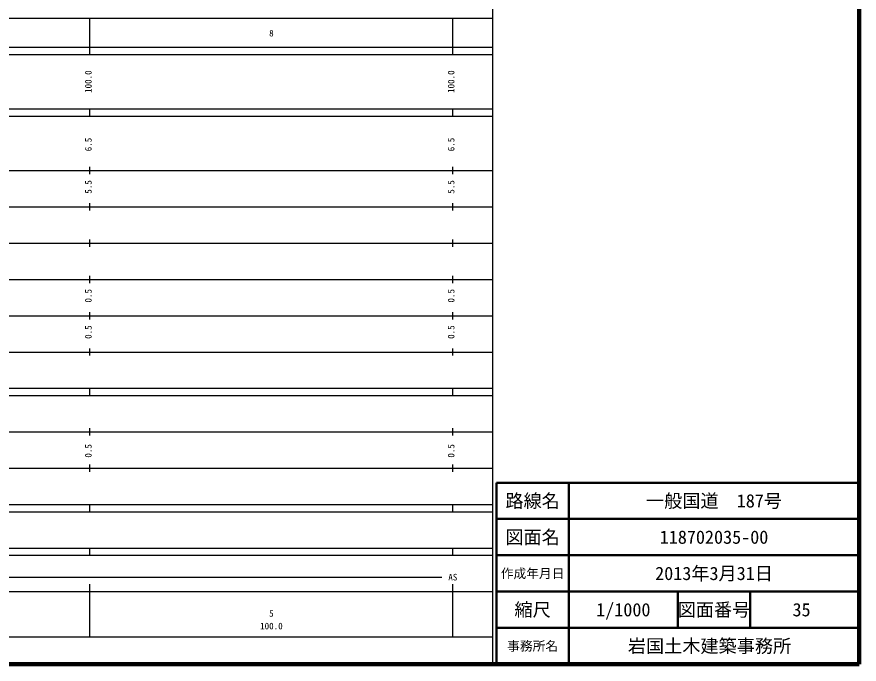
# Model space of a CAD drawing. Units: millimetres on the paper, enlarged 1000 times. Extents: x 68230 to 708230, y -1956 to 358044.
# Drawn here: x 476072 to 708230, y -1956 to 176401 of the extents above; entities that cross this region are included whole.
import ezdxf
from ezdxf.enums import TextEntityAlignment as Align

# ---------------------------------------------------------------- set-up
doc = ezdxf.new("R2010")
doc.units = ezdxf.units.MM
doc.header["$LTSCALE"] = 1000
for name, color, linetype, lineweight in [('M-TTL', 2, 'Continuous', 140), ('M-TTL-BAND', 7, 'Continuous', 25), ('M-TTL-FRAM', 2, 'Continuous', 50), ('M-TTL-LINE', 7, 'Continuous', 50)]:
    doc.layers.add(name, color=color, linetype=linetype, lineweight=lineweight)
doc.layers.add('M-TTL-TXT', color=7, linetype='Continuous')
doc.styles.add('ＭＳ ゴシック', font='')
doc.styles.get('ＭＳ ゴシック').set_extended_font_data('MS Gothic')

msp = doc.modelspace()

# ---------------------------------------------------------------- linework, layer by layer
at = {"layer": 'M-TTL'}
for p, q in [((708230, -1956), (708230, 358044)), ((68230, -1956), (708230, -1956))]:
    msp.add_line(p, q, dxfattribs=at)
at = {"layer": 'M-TTL-BAND'}
for p, q in [((607230, -1956), (607230, 348044)), ((96230, 176044), (607230, 176044)), ((496230, 166044), (496230, 176044)), ((596230, 166044), (596230, 176044)), ((68230, 168044), (607230, 168044)), ((68230, 166044), (607230, 166044)), ((68230, 151044), (607230, 151044)), ((496230, 149044), (496230, 151044)), ((596230, 149044), (596230, 151044)), ((68230, 149044), (607230, 149044)), ((496230, 133044), (496230, 135044)), ((596230, 133044), (596230, 135044)), ((68230, 134044), (607230, 134044)), ((74230, 124044), (607230, 124044)), ((496230, 123044), (496230, 125044)), ((596230, 123044), (596230, 125044)), ((80230, 114044), (607230, 114044)), ((496230, 113044), (496230, 115044)), ((596230, 113044), (596230, 115044)), ((496230, 103044), (496230, 105044)), ((596230, 103044), (596230, 105044)), ((74230, 104044), (607230, 104044)), ((80230, 94044), (607230, 94044)), ((496230, 93044), (496230, 95044)), ((596230, 93044), (596230, 95044)), ((84980, 84044), (607230, 84044)), ((496230, 83044), (496230, 85044)), ((596230, 83044), (596230, 85044)), ((68230, 72044), (607230, 72044)), ((84980, 74044), (607230, 74044)), ((496230, 72044), (496230, 74044)), ((596230, 72044), (596230, 74044)), ((496230, 61044), (496230, 63044)), ((596230, 61044), (596230, 63044)), ((77230, 62044), (607230, 62044)), ((68230, 52044), (607230, 52044)), ((496230, 51044), (496230, 53044)), ((596230, 51044), (596230, 53044)), ((68230, 42044), (607230, 42044)), ((496230, 40044), (496230, 42044)), ((596230, 40044), (596230, 42044)), ((83480, 40044), (607230, 40044)), ((68230, 28044), (607230, 28044)), ((83480, 30044), (607230, 30044)), ((496230, 28044), (496230, 30044)), ((596230, 28044), (596230, 30044)), ((99230, 22044), (593230, 22044)), ((496230, 5544), (496230, 20044)), ((596230, 5544), (596230, 20044)), ((68230, 18044), (607230, 18044)), ((96230, 5544), (607230, 5544))]:
    msp.add_line(p, q, dxfattribs=at)
at = {"layer": 'M-TTL-FRAM'}
for p, q in [((708230, 48044), (608230, 48044)), ((608230, 48044), (608230, -1956))]:
    msp.add_line(p, q, dxfattribs=at)
at = {"layer": 'M-TTL-LINE'}
for p, q in [((628230, 48044), (628230, -1956)), ((708230, 38044), (608230, 38044)), ((708230, 28044), (608230, 28044)), ((708230, 18044), (608230, 18044)), ((658230, 18044), (658230, 15544)), ((678230, 18044), (678230, 15544)), ((658230, 15544), (658230, 10544)), ((678230, 15544), (678230, 10544)), ((658230, 10544), (658230, 8044)), ((678230, 10544), (678230, 8044)), ((708230, 8044), (608230, 8044))]:
    msp.add_line(p, q, dxfattribs=at)

# ---------------------------------------------------------------- texts
at = {"layer": 'M-TTL-BAND', "style": 'ＭＳ ゴシック'}
for s, p in [('8', (546230, 170449)), ('AS', (596230, 20544)), ('5', (546230, 10567)), ('100.0', (546230, 7077))]:
    msp.add_text(s, height=1833, dxfattribs=at).set_placement(p, align=Align.BOTTOM_CENTER)
for s, p in [('100.0', (497230, 158544)), ('100.0', (597230, 158544)), ('6.5', (497230, 141218)), ('6.5', (597230, 141218)), ('5.5', (497230, 129544)), ('5.5', (597230, 129544)), ('0.5', (497230, 99544)), ('0.5', (597230, 99544)), ('0.5', (497230, 89544)), ('0.5', (597230, 89544)), ('0.5', (497230, 56808)), ('0.5', (597230, 56808))]:
    msp.add_text(s, height=1833, rotation=90, dxfattribs=at).set_placement(p, align=Align.BOTTOM_CENTER)
at = {"layer": 'M-TTL-TXT', "style": 'ＭＳ ゴシック'}
for s, height, p in [('路線名', 3666, (618230, 43044)), ('路線名', 3666, (618230, 43044)), ('一般国道\u3000187号', 3666, (668230, 43044)), ('図面名', 3666, (618230, 33044)), ('図面名', 3666, (618230, 33044)), ('118702035-00', 3666, (668230, 33044)), ('作成年月日', 2566, (618230, 23044)), ('作成年月日', 2566, (618230, 23044)), ('2013年3月31日', 3666, (668230, 23044)), ('縮尺', 3666, (618230, 13044)), ('縮尺', 3666, (618230, 13044)), ('1/1000', 3666, (643230, 13044)), ('図面番号', 3666, (668230, 13044)), ('図面番号', 3666, (668230, 13044)), ('35', 3666, (692355, 13044)), ('事務所名', 2566, (618230, 3044)), ('事務所名', 2566, (618230, 3044)), ('岩国土木建築事務所 ', 3666, (668230, 3044))]:
    msp.add_text(s, height=height, dxfattribs=at).set_placement(p, align=Align.MIDDLE_CENTER)

doc.saveas('drawing.dxf')
